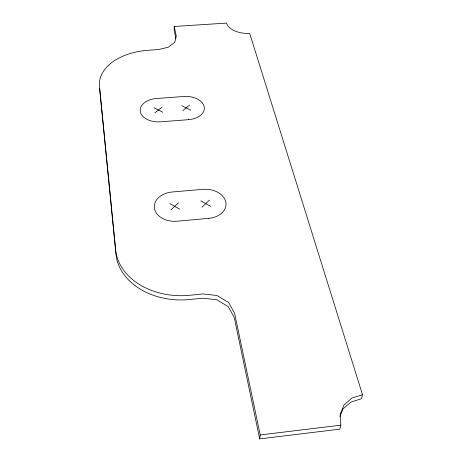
<?xml version="1.0" encoding="UTF-8"?>
<svg xmlns="http://www.w3.org/2000/svg" width="462" height="462" viewBox="0 0 462 462"><rect width="100%" height="100%" fill="white"/><g stroke="black" fill="none" stroke-linecap="round" stroke-linejoin="round"><path stroke-width="0.69" d="M362.52 394.727L351.923 398.042L344.069 404.914L340.153 414.408L340.864 425.167L339.824 429.146L259.673 438.9L260.216 434.938L234.581 313.19L228.58 302.454L216.99 295.472L202.83 293.947L189.755 295.27A65.442 49.284 0.2 0 1 115.656 249.959L99.48 86.192A54.221 33.714 -0.6 0 1 148.331 50.254L158.229 49.584L168.203 47.257L174.792 42.331L176.265 36.192L174.214 26.461L226.519 23.1A19.872 11.348 3.3 0 0 249.694 33.345L362.52 394.727L361.382 398.781L350.849 402.084L343.035 408.945L339.911 416.522M202.004 207.172L209.448 200.081M170.842 209.944L178.575 202.806M182.796 110.736L189.593 105.105M154.903 112.844L161.931 107.178M260.216 434.938L340.864 425.167M181.791 105.688L190.644 110.141M154.071 107.773L162.815 112.249M200.745 200.849L210.764 206.387M169.797 203.58L179.683 209.159M175.82 38.3L174.214 30.636L174.214 26.461M259.673 438.9L234.246 317.406L228.28 306.687L216.753 299.723L202.674 298.198L189.674 299.52A65.096 49.255 0.2 0 1 115.968 254.267L99.809 90.471A53.985 33.755 -0.6 0 1 99.705 88.433M208.749 218.353L177.235 221.211A20.397 14.726 -0.1 0 1 154.458 208.402A20.397 14.726 -0.1 0 1 172.291 191.984L202.83 189.339A20.299 14.611 2.1 0 1 225.808 202.067A20.299 14.611 2.1 0 1 208.749 218.353M188.606 119.658L160.43 121.829A18.232 11.735 -0.5 0 1 140.292 111.544A18.232 11.735 -0.5 0 1 156.491 98.516L183.876 96.494A18.145 11.66 0.9 0 1 204.181 106.722A18.145 11.66 0.9 0 1 188.606 119.658"/></g></svg>
